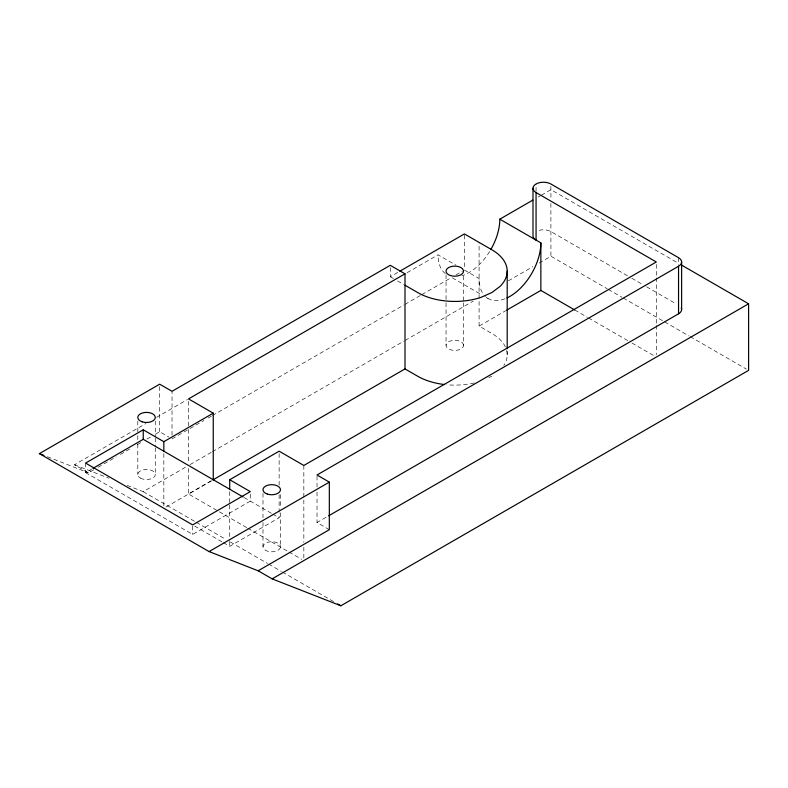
<?xml version="1.0" encoding="UTF-8"?>
<svg xmlns="http://www.w3.org/2000/svg" width="788" height="788" viewBox="0 0 788 788"><rect width="100%" height="100%" fill="white"/><g stroke="black" fill="none" stroke-linecap="round" stroke-linejoin="round"><path stroke-width="0.59" stroke-dasharray="3.94 2.96" d="M172.02 435.212L172.05 391.301M536.057 191.307L536.057 183.998M390.277 267.585L390.277 276.716L398.748 271.83M93.792 469.766L88.473 472.839L74.476 464.753L145.908 423.511M156.576 417.354L187.495 399.506M407.13 272.697L438.049 254.849L455.976 265.192M538.155 197.049L540.282 195.818M541.346 195.207L550.93 189.672L678.458 263.3M85.587 463.088L85.587 472.603L91.881 468.968M98.037 467.314L116.102 456.892M120.347 454.44L129.912 448.914M137.348 444.619L142.658 441.556M146.913 439.103L151.158 436.651M155.413 434.198L159.659 431.745L168.928 437.094M172.02 438.877L203.915 420.457M208.17 418.004L211.351 416.163M212.415 415.552L403.801 305.054M404.865 304.434L420.812 295.234M421.875 294.614L450.588 278.046M455.897 274.973L462.28 271.289M127.154 485.378L143.18 491.653L185.771 467.067M190.026 464.615L211.322 452.322M212.386 451.701L404.017 341.066M405.081 340.455L473.214 301.114M508.349 280.833L532.836 266.699M539.219 263.005L550.93 256.248L607.252 288.763M246.713 527.596L188.519 494.007L211.873 480.522M505.413 347.025A52.412 30.259 0 0 0 491.85 333.452L479.094 326.094L505.709 310.718M165.933 507.048L211.145 480.946M85.587 472.603L192.656 534.422L250.318 501.129L250.318 493.997M223.349 542.627L229.722 546.311L279.139 517.775L279.139 512.929M329.325 529.694L317.022 522.523L327.65 516.386M488.747 377.629L491.85 376.25M74.476 464.753L108.833 478.208M47.388 456.744L88.473 472.839M627.484 275.77L550.881 231.544A10.48 6.048 0 0 0 538.234 230.588M631.74 278.223L642.378 284.369M646.633 286.822L676.419 304.02M608.316 289.383L622.136 297.352M623.2 297.972L663.585 321.287M664.648 321.898L689.086 336.013M690.15 336.624L746.472 369.139M574.747 309.989L587.454 317.328M588.518 317.938L627.711 340.574M631.946 343.016L655.252 356.471M464.408 270.057L479.084 278.538A43.675 25.216 -60 0 0 483.221 293.973M452.361 277.878L481.813 294.889M486.019 297.312L488.127 298.534M390.277 276.716L393.439 278.538M397.644 280.971L403.949 284.616M244.073 497.524L271.702 513.48M272.766 514.091L279.139 517.775M247.767 528.206L287.975 551.413M289.038 552.024L301.735 559.352M143.18 491.653L195.257 521.725M196.32 522.336L226.077 539.514M230.332 541.967L267.526 563.44M268.59 564.06L281.336 571.418M282.399 572.029L334.476 602.101M194.656 526.059L222.285 542.006M479.094 326.094L479.084 242.399M678.547 257.696L678.547 265.014M656.305 264.413L656.305 276.608M656.305 277.829L656.305 324.163M656.305 325.375L656.305 354.639M550.881 186.431L550.93 199.354M550.881 203.501L550.93 256.248M507.196 351.162L507.196 354.856M464.408 235.129L464.408 267.654M463.521 276.027L463.521 301.568M463.521 302.779L463.521 345.341A8.737 5.043 0 0 1 450.411 349.714A8.737 5.043 0 0 1 450.411 340.977A8.737 5.043 0 0 1 463.521 345.341M446.047 274.815L446.047 301.568M446.047 302.779L446.047 345.341M317.022 476.188L317.022 487.171M317.022 492.047L317.022 522.523M303.843 465.472L303.843 542.282M303.843 547.158L303.843 558.131M280.459 494.578L280.459 507.935M280.459 512.791L280.459 546.783A8.737 5.043 0 0 1 267.359 551.147A8.737 5.043 0 0 1 267.359 542.41A8.737 5.043 0 0 1 280.459 546.783M279.139 453.622L279.139 485.093M279.139 494.775L279.139 511.727M262.995 493.357L262.995 517.647M262.995 522.503L262.995 546.783M229.722 491.673L229.722 503.818M229.722 505.029L229.722 540.233M229.722 541.445L229.722 546.311M192.656 526.098L192.656 534.422M188.519 401.348L188.519 428.17M188.519 429.391L188.519 463.531M188.519 468.407L188.519 494.007M163.835 453.632L163.835 505.837M159.659 386.632L159.659 431.745M155.275 421.087L155.275 436.867M155.275 438.079L155.275 446.579M155.275 447.791L155.275 474.504M137.802 421.087L137.802 434.434M137.802 435.656L137.802 442.935M137.802 444.156L137.802 474.504M489.604 251.579A43.675 25.216 -60 0 1 461.916 275.8M445.279 273.603A43.675 25.216 -60 0 1 438.049 254.849M504.931 298.8A43.675 25.216 -60 0 1 484.659 295.766M506.615 350.345A52.412 30.259 0 0 1 503.837 365.504M474.258 382.948A52.412 30.259 0 0 1 446.806 384.761M140.363 478.07A8.737 5.043 0 0 0 154.98 475.804A8.737 5.043 0 0 0 144.273 469.628A8.737 5.043 0 0 0 140.363 478.07"/><path stroke-width="1.18" d="M532.993 188.273L532.993 235.829A10.48 6.048 0 0 0 536.057 240.104L536.057 192.558A10.48 6.048 0 0 1 536.057 183.998A10.48 6.048 0 0 1 550.881 183.998L678.547 257.696A10.48 6.048 0 0 1 678.547 266.255L678.547 313.811L328.714 515.776M681.65 265.142L748.6 303.794L748.6 370.37L340.849 605.775L272.146 578.875L258.149 570.788L209.066 551.57L39.4 453.622L159.659 384.189L172.05 391.301L390.277 265.31L405.002 273.81L405.002 368.912L212.927 479.912M399.811 271.22L464.408 233.928L491.85 249.766A52.412 30.259 0 0 1 500.173 286.29L491.85 292.565L480.995 297.371A52.412 30.259 0 0 1 417.719 292.565L405.002 285.217M405.002 273.81L188.519 398.905L213.252 413.158L213.252 479.734M490.776 249.629A43.675 25.216 -60 0 0 499.819 219.182L532.826 200.122M213.252 413.158L163.835 441.694L143.249 429.805L85.587 463.088L192.656 524.906L250.318 491.623L229.722 479.734L229.722 489.24M92.925 468.368L143.249 439.32L243.108 496.972M506.782 310.108L540.854 290.427L540.854 242.871L499.819 219.182M229.722 479.734L279.139 451.199L303.843 465.472L656.305 261.98L536.057 192.558M678.547 266.255L317.022 474.977L329.325 482.138L329.325 529.694L258.149 570.788M209.066 551.57L329.325 482.138M272.146 578.875L748.6 303.794M39.4 453.622L43.961 455.405M540.854 290.427L574.747 309.989M405.002 368.912L417.719 376.25A52.412 30.259 0 0 0 444.54 384.534M337.668 603.933L340.849 605.775M681.62 261.98L681.62 309.526M507.196 271.161L507.196 348.7M163.835 441.694L163.835 451.199M143.249 429.805L143.249 439.32M540.854 242.871A43.675 25.216 -60 0 1 506.94 297.943M681.256 307.96A10.48 6.048 0 0 1 678.547 313.811M142.175 421.807A8.737 5.043 0 0 0 155.275 417.443A8.737 5.043 0 0 0 142.175 413.07A8.737 5.043 0 0 0 142.175 421.807M267.359 494.086A8.737 5.043 0 0 0 280.459 489.722A8.737 5.043 0 0 0 267.359 485.349A8.737 5.043 0 0 0 267.359 494.086M450.411 275.534A8.737 5.043 0 0 0 463.521 271.161A8.737 5.043 0 0 0 450.411 266.797A8.737 5.043 0 0 0 450.411 275.534"/></g></svg>
